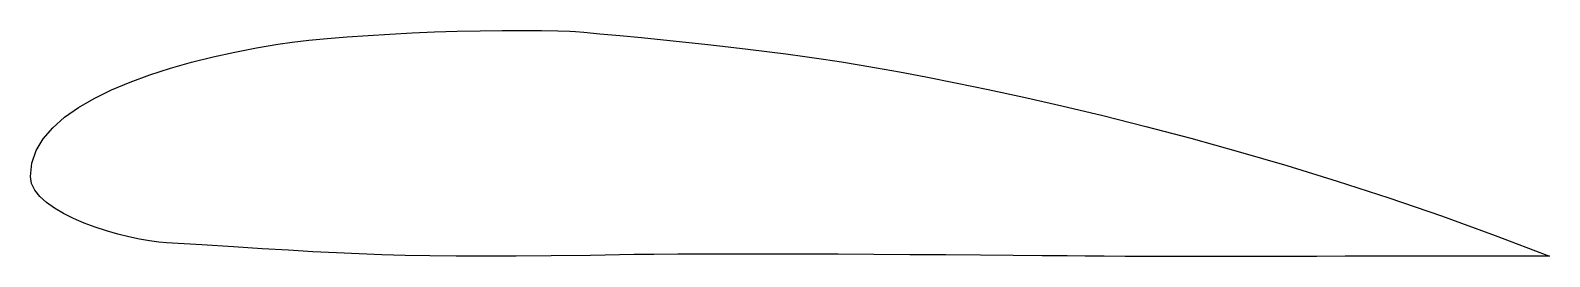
# Model space of a CAD drawing. Extents: x -1 to 417, y 44 to 106.
import ezdxf

# ---------------------------------------------------------------- set-up
doc = ezdxf.new("R2010")
doc.units = 0
doc.layers.add('profile', color=7, linetype='CONTINUOUS')

msp = doc.modelspace()

# ---------------------------------------------------------------- linework, layer by layer
at = {"layer": 'profile', "color": 7}
msp.add_lwpolyline([(148.997697, 105.860559), (151.27387, 105.651962), (155.74782, 105.235548), (161.231993, 104.715534), (167.163988, 104.140178), (173.215826, 103.536751), (179.372097, 102.904547), (185.382968, 102.263843), (190.998606, 101.63492), (196.320818, 101.006566), (201.607698, 100.353611), (206.843837, 99.675332), (212.013835, 98.97103), (217.102282, 98.239993), (222.093774, 97.481518), (226.972905, 96.694894), (231.724266, 95.879413), (238.014373, 94.741128), (245.25501, 93.374507), (253.392902, 91.768575), (262.374793, 89.912366), (272.147409, 87.794895), (282.657495, 85.405186), (293.851774, 82.732268), (305.676995, 79.765167), (318.079872, 76.492899), (331.007174, 72.904503), (344.405589, 68.988994), (358.221891, 64.735397), (372.402795, 60.132739), (386.895048, 55.170045), (401.645392, 49.836339), (416.600517, 44.120647), (405.800296, 44.153368), (395.647126, 44.167987), (386.087187, 44.167423), (377.066659, 44.154695), (368.531779, 44.132794), (360.428643, 44.104555), (352.703515, 44.072988), (345.302519, 44.041055), (337.799077, 44.016332), (329.979631, 44.003773), (322.109892, 44.002362), (314.455546, 44.011083), (306.962743, 44.032899), (300.00373, 44.065518), (294.270208, 44.102678), (291.305938, 44.12757), (289.063688, 44.150769), (284.053143, 44.199125), (277.251023, 44.26059), (269.208034, 44.328371), (260.31511, 44.397654), (250.750195, 44.466257), (240.850974, 44.530022), (230.955137, 44.584796), (221.160742, 44.629384), (211.459336, 44.663902), (202.028847, 44.68617), (193.047218, 44.694016), (184.692373, 44.685238), (177.142251, 44.657665), (170.574779, 44.60914), (165.167893, 44.537461), (153.132698, 44.340992), (142.382523, 44.199859), (132.756479, 44.113597), (124.093696, 44.08176), (116.233285, 44.103886), (109.014371, 44.179544), (102.276062, 44.30828), (95.857516, 44.489619), (89.59781, 44.72313), (83.336078, 45.008355), (76.91143, 45.344848), (70.163005, 45.732145), (62.929918, 46.169801), (55.051298, 46.657359), (46.366236, 47.194375), (36.713866, 47.780395), (34.531189, 47.975653), (32.039505, 48.317938), (29.300552, 48.802779), (26.376119, 49.425694), (23.327918, 50.182219), (20.217739, 51.067877), (17.107293, 52.078205), (14.058343, 53.208722), (11.132681, 54.45495), (8.391989, 55.812434), (5.898059, 57.27669), (3.712656, 58.843246), (1.897487, 60.507632), (0.514346, 62.265377), (-0.375031, 64.112002), (-0.708906, 66.043046), (-0.343461, 69.669852), (0.843691, 73.102747), (2.787392, 76.344467), (5.422489, 79.397767), (8.683824, 82.265396), (12.506296, 84.950086), (16.824668, 87.454614), (21.573866, 89.781694), (26.688704, 91.93409), (32.10403, 93.914553), (37.754686, 95.725824), (43.575544, 97.370649), (49.501447, 98.851777), (55.467212, 100.171962), (61.407738, 101.333938), (67.257844, 102.340464), (71.19698, 102.90236), (75.741923, 103.427899), (80.796227, 103.915122), (86.263546, 104.362031), (92.047459, 104.766657), (98.05157, 105.127017), (104.179512, 105.441132), (110.334864, 105.707028), (116.558002, 105.910478), (122.811129, 106.044256), (128.88064, 106.116878), (134.552931, 106.136857), (139.731602, 106.102215), (144.163978, 106.024961), (147.480168, 105.927598), (148.997697, 105.860559)], dxfattribs=at)

doc.saveas('drawing.dxf')
